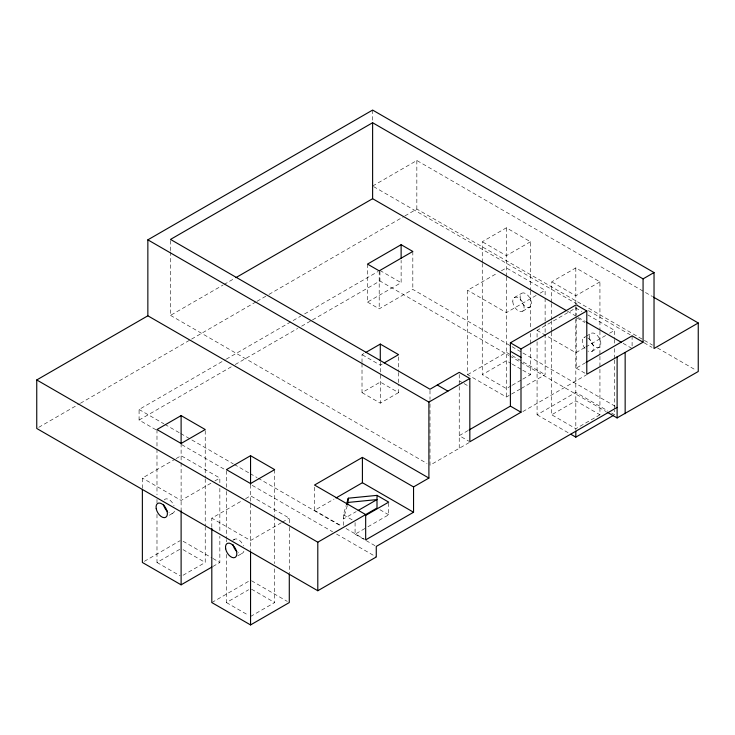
<?xml version="1.0" encoding="UTF-8"?>
<svg xmlns="http://www.w3.org/2000/svg" width="735" height="735" viewBox="0 0 735 735"><rect width="100%" height="100%" fill="white"/><g stroke="black" fill="none" stroke-linecap="round" stroke-linejoin="round"><path stroke-width="0.55" stroke-dasharray="3.67 2.76" d="M343.383 525.332L343.383 514.785L346.139 505.459M347.37 505.533L343.383 519.002L356.236 511.578M372.617 186.038L416.837 160.506L652.505 296.572M170.511 251.894L170.511 315.379L223.017 285.07M224.01 284.491L234.906 278.207M38.734 427.338L79.426 403.846M80.418 403.267L190.567 339.671M191.569 339.101L256.074 301.855M257.066 301.286L267.981 294.983M268.973 294.404L403.938 216.485M404.93 215.915L416.837 209.034L652.505 345.101M155.949 429.782L139.08 420.043L139.08 409.487L225.314 359.709M226.297 359.13L300.633 316.215M304.602 313.928L377.946 271.582M139.08 420.043L231.259 366.82M235.218 364.532L297.666 328.481M301.626 326.193L311.539 320.469M312.531 319.9L379.931 280.99L508.942 355.474M367.5 264.104L367.5 302.085L401.126 282.681L401.126 260.337M482.261 262.367L482.261 241.742L506.378 227.813L530.495 241.742L530.495 289.875M367.5 302.085L379.196 308.838L412.822 289.425L511 346.112M530.495 241.742L506.378 255.67L482.261 241.742M142.369 488.334L142.369 478.062L175.15 459.136M176.143 458.566L181.113 455.7L219.848 478.062L219.848 483.768M520.288 389.017L506.378 397.038L467.635 374.675L467.635 290.27L497.439 273.071M501.408 270.774L506.378 267.908L545.122 290.27L545.122 297.115M362.015 362.447L362.015 354.628L364.9 352.965M382.218 364.064L380.289 365.176L362.015 354.628M514.188 297.629L521.501 293.412M551.7 302.462L551.7 281.836L575.817 267.908L599.935 281.836L599.935 329.96M362.015 363.568L362.015 392.609L380.289 382.062L398.563 392.609L398.563 387.023M210.908 483.226L181.113 500.434L142.369 478.062M214.886 480.929L219.848 478.062M536.183 295.433L506.378 312.641L467.635 290.27M540.151 293.146L545.122 290.27M169.28 515.244L172.936 513.131M522.686 311.19L529.999 306.973M362.015 392.609L380.289 403.157L398.563 392.609M599.935 281.836L575.817 295.755L551.7 281.836M211.809 527.28L211.809 518.157L241.613 500.948M245.582 498.661L250.552 495.794L289.287 518.157L289.287 526.141M537.074 337.209L537.074 330.364L575.817 308.002L581.78 311.438M144.354 561.32L180.121 540.675M467.635 374.675L506.378 352.313L522.273 361.482M156.987 514.335L156.987 562.468L180.149 549.1M482.261 263.516L482.261 374.675L506.378 360.747L511.202 363.531M232.774 540.271L234.603 539.214M583.875 337.567L585.703 336.511M586.613 335.978L591.179 333.341M183.043 575.275L205.23 562.468L205.23 526.94M511.202 385.82L506.378 388.604L482.261 374.675M512.166 385.259L521.813 379.692M522.778 379.131L530.495 374.675L530.495 344.88M281.34 522.741L250.552 540.519L211.809 518.157M282.332 522.172L289.287 518.157M584.757 347.572L575.817 352.726L547.015 336.097M585.749 346.993L605.622 335.527M609.591 333.231L614.561 330.364L614.561 338.348M212.893 566.483L219.848 562.468L219.848 536.238M521.28 388.438L545.122 374.675L545.122 334.756M314.525 487.241L314.525 510.366L334.067 499.083M237.809 555.862L242.375 553.225M591.886 351.44L599.19 347.223M468.094 430.535L459.237 435.653L468.875 441.22M576.185 317.492L576.185 368.134L585.014 363.035M469.169 442.58L429.993 465.191L429.993 400.566M522.815 411.6L586.401 374.896M211.809 602.562L248.559 581.339M537.074 341.766L537.074 414.77L575.817 392.398L607.606 410.755M226.426 554.429L226.426 602.562L248.623 589.746M551.7 332.257L551.7 414.77L575.817 400.841L599.935 414.77L599.935 368.924M355.079 522.585L355.079 534.189L366.94 527.344M367.932 526.774L388.696 514.785L388.696 503.172M250.552 616.481L274.669 602.562L274.669 568.183M599.935 414.77L575.817 428.689L551.7 414.77M657.476 347.967L696.265 370.357M373.61 186.607L577.462 304.299M588.404 310.62L630.161 334.728M644.09 342.767L652.037 347.361M587.734 314.883L614.561 330.364M567.475 311.199L577.425 316.941M578.417 317.511L585.372 321.535M623.151 343.346L632.1 348.509M577.15 318.044L584.858 322.5M537.074 330.364L546.022 335.527M576.185 368.134L586.787 374.253M379.931 270.443L401.126 282.681M511.992 346.69L521.914 352.414M522.907 352.984L617.115 407.383M523.265 362.061L545.122 374.675M611.575 413.042L614.561 414.77L614.561 410.204M509.934 356.052L519.856 361.776M520.849 362.355L606.2 411.628M512.166 364.091L521.813 369.659M522.778 370.219L530.495 374.675M537.074 414.77L568.862 433.117M459.237 380.794L463.087 383.018M464.051 383.569L469.83 386.913M170.511 315.379L427.017 463.473M379.931 509.713L388.696 514.785M343.383 514.785L352.148 519.847M314.525 510.366L342.069 526.26M346.001 528.529L364.689 539.325M139.08 409.487L163.877 423.801M164.87 424.38L179.744 432.97M180.736 433.54L233.298 463.886M234.29 464.456L249.165 473.046M250.157 473.616L257.103 477.631M258.086 478.2L341.398 526.297M355.079 534.189L376.274 546.427M181.756 444.675L225.424 469.885M252.215 485.357L332.606 531.772M336.575 534.06L376.274 556.983M183.098 541.245L211.9 557.883M212.893 558.453L219.848 562.468M251.545 580.769L287.302 601.414M183.043 549.651L205.23 562.468M251.517 589.185L274.669 602.562M156.987 562.468L180.149 575.836M226.426 602.562L248.623 615.37M632.1 335.849L632.1 346.396M614.561 339.487L614.561 344.053M614.561 348.611L614.561 358.882M614.561 360.021L614.561 409.064M599.935 331.108L599.935 355.18M599.935 356.319L599.935 367.785M576.185 306.936L576.185 315.379M575.817 267.908L575.817 315.241M575.817 319.403L575.817 430.287M551.7 303.61L551.7 319.651M551.7 320.8L551.7 331.108M545.122 298.254L545.122 321.066M545.122 322.206L545.122 333.616M530.495 291.023L530.495 328.839M530.495 333.424L530.495 343.732M506.378 227.813L506.378 276.296M506.378 277.031L506.378 397.038M459.237 374.464L459.237 385.361M459.237 386.509L459.237 448.313M429.993 390.368L429.993 399.436M416.837 160.506L416.837 209.034M412.822 251.453L412.822 289.425M398.563 356.861L398.563 371.386M398.563 372.498L398.563 385.912M380.289 361.951L380.289 403.157M379.931 271.491L379.931 280.99M379.196 270.857L379.196 308.838M372.617 110.075L372.617 121.413M289.287 527.28L289.287 572.905M274.669 469.628L274.669 515.465M274.669 516.613L274.669 563.598M250.552 484.696L250.552 550.818M226.426 470.767L226.426 490.254M226.426 491.403L226.426 538.387M226.426 539.527L226.426 541.824M219.848 488.334L219.848 531.671M205.23 430.682L205.23 477.667M205.23 478.816L205.23 525.801M181.113 443.462L181.113 510.448M170.511 240.556L170.511 250.754M156.987 429.534L156.987 447.872M156.987 449.021L156.987 494.857M156.987 499.442L156.987 502.878M243.919 551.232A8.011 4.621 60 0 1 238.324 552.665M233.666 540.005A8.011 4.621 60 0 1 243.478 545.995M174.48 511.137A8.011 4.621 60 0 1 168.885 512.571M164.227 499.91A8.011 4.621 60 0 1 174.039 505.9M587.881 337.962A8.011 4.621 60 0 1 593.54 347.774A8.011 4.621 60 0 1 587.881 351.045M585.042 348.528A8.011 4.621 60 0 1 585.042 337.2M520.095 297.344A8.011 4.621 60 0 0 528.888 307.45A8.011 4.621 60 0 0 528.263 295.782A8.011 4.621 60 0 0 520.095 297.344M512.782 301.561A8.011 4.621 60 0 0 521.574 311.668A8.011 4.621 60 0 0 520.959 300.009A8.011 4.621 60 0 0 512.782 301.561M589.525 337.007A8.011 4.621 60 0 0 598.024 347.581A8.011 4.621 60 0 0 598.024 336.253A8.011 4.621 60 0 0 589.525 337.007"/><path stroke-width="1.1" d="M346.451 504.421L348.289 498.201L377 495.372L388.696 502.124L365.956 515.253M347.673 504.495L348.289 498.201M147.854 239.84L428.9 402.1L428.9 478.062L147.854 315.802L147.854 239.84L372.617 110.075L654.031 272.547L654.031 348.509L698.25 322.977L698.25 371.506L617.115 417.93L607.193 412.197M372.617 122.736L170.511 239.417L429.993 389.228L459.237 372.351L469.83 378.47L469.83 441.772L520.996 412.234L520.996 348.932L586.787 310.951L586.787 374.253L643.07 342.179L643.07 278.877L372.617 122.736L372.617 198.698L566.483 310.629M617.115 407.383L376.274 546.427L376.274 556.983L317.796 590.738L36.75 428.477L36.75 379.949L147.854 315.802M235.898 277.628L372.617 198.698M401.126 244.7L367.5 264.104L379.196 270.857L412.822 251.453L401.126 244.7L401.126 258.104M181.113 415.606L156.987 429.534L181.113 443.462L205.23 429.534L181.113 415.606L181.113 443.113M365.865 352.405L380.289 344.081L398.563 354.628L384.139 362.961M250.552 455.7L226.426 469.628L250.552 483.547L274.669 469.628L250.552 455.7L250.552 484.347M469.077 429.975L510.402 406.115L510.402 342.813L576.185 304.832L586.787 310.951M428.9 402.1L469.83 378.47M643.07 278.877L654.031 272.547M362.41 457.4L314.525 485.045L365.672 514.573L365.672 539.894L413.548 512.249L413.548 486.928L362.41 457.4L362.41 482.72L413.548 512.249M142.369 489.473L142.369 562.468L181.113 584.83L211.9 567.053M336.024 497.953L362.41 482.72M585.997 362.465L632.1 335.849L643.07 342.179M358.211 510.439L377 499.589L348.289 502.418M36.75 379.949L317.796 542.209L377 508.032L377 495.372M413.548 486.928L428.9 478.062M211.809 528.419L211.809 602.562L250.552 624.925L289.287 602.562L289.287 574.044M570.847 434.266L575.817 437.132L613.56 415.339M653.507 297.142L698.25 322.977M586.365 322.105L621.167 342.198M510.402 342.813L520.996 348.932M510.402 351.247L520.996 357.375M510.402 406.115L520.996 412.234M437.307 385.011L447.909 391.13M625.154 352.515L625.154 413.713M617.115 356.741L617.115 417.93M575.817 431.427L575.817 437.132M380.289 344.081L380.289 360.839M317.796 542.209L317.796 590.738M250.552 551.93L250.552 624.925M181.113 510.696L181.113 584.83M236.863 551.544A8.011 4.621 60 0 1 232.977 544.543M167.424 511.459A8.011 4.621 60 0 1 163.537 504.458M225.663 548.769A8.011 4.621 60 0 0 235.071 557.442A8.011 4.621 60 0 0 232.802 545.113A8.011 4.621 60 0 0 225.663 548.769M156.224 508.675A8.011 4.621 60 0 0 165.632 517.348A8.011 4.621 60 0 0 163.363 505.018A8.011 4.621 60 0 0 156.224 508.675"/></g></svg>
